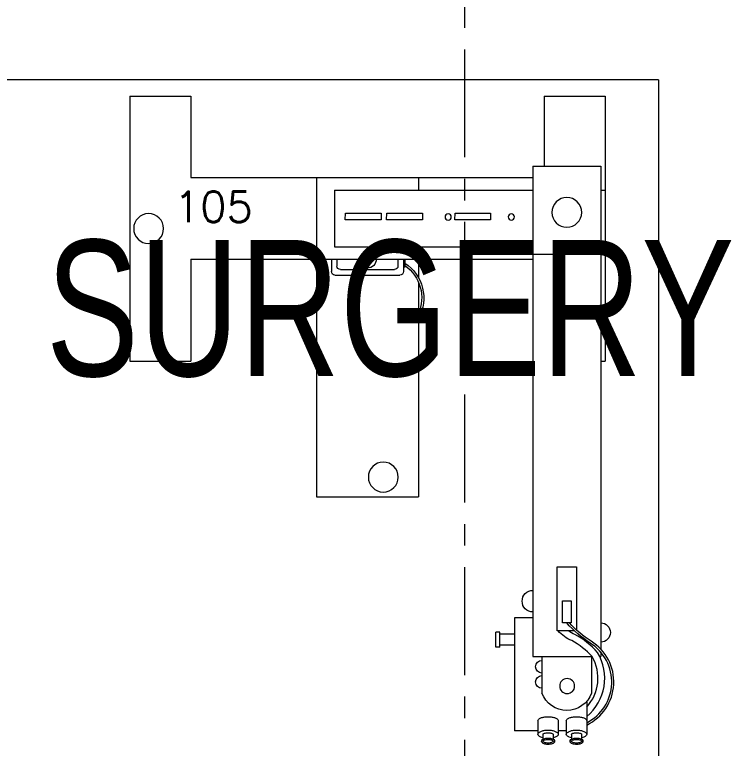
# Model space of a CAD drawing. Header units: millimetres. Extents: x 26027 to 581921, y 7230 to 233891.
# Drawn here: x 523336 to 524391, y 197902 to 198981 of the extents above; entities that cross this region are included whole.
import ezdxf

# ---------------------------------------------------------------- set-up
doc = ezdxf.new("R2010")
doc.units = ezdxf.units.MM
doc.header["$LTSCALE"] = 5
doc.linetypes.add('CENTER', pattern=[50.8, 31.75, -6.35, 6.35, -6.35])
doc.layers.get('0').update_dxf_attribs({"color": 252})
for name, color, linetype, lineweight in [('72_EGR_BASE_TEXT', 252, 'Continuous', 5), ('Medical Equipment and Furniture', 252, 'Continuous', 0), ('Walls', 252, 'Continuous', 5)]:
    doc.layers.add(name, color=color, linetype=linetype, lineweight=lineweight)
doc.layers.add('axes', color=252, linetype='Continuous')
doc.styles.add('list_ghTextstyle', font='romans.shx', dxfattribs={"height": 0.25})
doc.styles.add('X3G_ENTITY_2587EA', font='swisscl.ttf', dxfattribs={"height": 200})

# ---------------------------------------------------------------- blocks, each defined once
blk = doc.blocks.new('*X194')
at = {"color": 0}
for p, q in [((13, 1), (13, 1)), ((13, 1), (13, 1)), ((13, 1), (13, 1)), ((13, 1), (13, 1)), ((13, 1), (13, 1)), ((13, 1), (13, 1)), ((13, 1), (13, 1)), ((13, 1), (13, 1)), ((13, 1), (13, 1)), ((13, 1), (13, 1)), ((13, 1), (13, 1)), ((13, 1), (13, 1)), ((13, 1), (13, 1)), ((13, 1), (13, 1)), ((13, 1), (13, 1)), ((13, 1), (14, 1)), ((13, 1), (14, 1)), ((13, 1), (14, 1)), ((13, 1), (13, 1)), ((13, 1), (13, 1)), ((13, 1), (13, 1)), ((13, 1), (13, 1)), ((13, 1), (13, 1)), ((13, 1), (13, 1)), ((13, 1), (13, 1)), ((13, 1), (13, 1)), ((13, 1), (13, 1)), ((13, 1), (13, 1)), ((13, 1), (13, 1)), ((13, 1), (13, 1)), ((13, 1), (13, 1)), ((13, 1), (13, 1)), ((13, 1), (13, 1)), ((13, 1), (13, 1)), ((13, 1), (13, 1)), ((13, 1), (13, 1)), ((13, 1), (13, 1)), ((13, 1), (13, 1)), ((13, 1), (13, 1)), ((13, 1), (13, 1)), ((13, 1), (13, 1)), ((13, 1), (13, 1)), ((13, 1), (13, 1)), ((13, 1), (13, 1)), ((13, 1), (13, 1)), ((13, 1), (13, 1)), ((13, 1), (13, 1)), ((13, 1), (13, 1)), ((13, 1), (13, 1)), ((13, 1), (13, 1)), ((13, 1), (13, 1)), ((13, 1), (13, 1)), ((13, 1), (13, 1)), ((13, 1), (13, 1)), ((13, 1), (13, 1)), ((13, 1), (13, 1)), ((13, 1), (13, 1)), ((13, 1), (13, 1)), ((13, 1), (13, 1)), ((13, 1), (13, 1)), ((13, 1), (13, 1)), ((13, 1), (13, 1)), ((13, 1), (13, 1)), ((13, 1), (13, 1)), ((13, 1), (13, 1)), ((13, 1), (13, 1)), ((13, 1), (13, 1)), ((13, 1), (13, 1)), ((13, 1), (13, 1)), ((13, 1), (13, 1)), ((13, 1), (13, 1)), ((13, 1), (13, 1)), ((13, 1), (13, 1)), ((13, 1), (13, 1)), ((13, 1), (13, 1)), ((13, 1), (13, 1)), ((13, 1), (13, 1)), ((13, 1), (13, 1)), ((13, 1), (13, 1)), ((13, 1), (13, 1)), ((13, 1), (13, 1)), ((13, 1), (13, 1)), ((13, 1), (13, 1)), ((13, 1), (13, 1)), ((13, 1), (13, 1)), ((13, 1), (13, 1)), ((13, 1), (13, 1)), ((13, 1), (13, 1)), ((13, 1), (13, 1)), ((13, 1), (13, 1)), ((13, 1), (13, 1)), ((13, 1), (13, 1)), ((13, 1), (13, 1)), ((13, 1), (13, 1)), ((13, 1), (13, 1)), ((13, 1), (13, 1)), ((13, 1), (13, 1)), ((13, 1), (13, 1)), ((13, 1), (13, 1)), ((13, 1), (13, 1)), ((13, 1), (13, 1)), ((13, 1), (13, 1)), ((13, 1), (13, 1)), ((13, 1), (13, 1)), ((13, 1), (13, 1)), ((13, 1), (13, 1)), ((13, 1), (13, 1)), ((13, 1), (13, 1)), ((13, 1), (13, 1)), ((13, 1), (13, 1)), ((13, 1), (13, 1)), ((13, 1), (13, 1)), ((13, 1), (13, 1)), ((13, 1), (13, 1)), ((13, 1), (13, 1)), ((13, 1), (13, 1)), ((13, 1), (13, 1)), ((13, 1), (13, 1)), ((13, 1), (13, 1)), ((13, 1), (13, 1)), ((13, 1), (13, 1)), ((13, 1), (13, 1)), ((13, 1), (13, 1)), ((13, 1), (14, 1)), ((13, 0), (13, 0)), ((13, 0), (13, 0)), ((13, 0), (13, 0)), ((13, 0), (13, 0)), ((13, 0), (13, 0)), ((13, 0), (13, 0)), ((13, 0), (13, 0)), ((13, 0), (13, 0)), ((13, 0), (13, 0)), ((13, 0), (13, 0)), ((13, 0), (13, 0)), ((13, 0), (13, 0)), ((13, 0), (13, 0)), ((13, 0), (13, 0)), ((13, 0), (13, 0)), ((13, 0), (13, 0)), ((13, 0), (13, 0)), ((13, 0), (13, 0)), ((13, 0), (13, 0)), ((13, 0), (13, 0)), ((13, 0), (13, 0)), ((13, 0), (13, 0)), ((13, 0), (13, 0)), ((13, 0), (13, 0)), ((13, 0), (13, 0)), ((13, 0), (13, 0)), ((13, 0), (13, 0)), ((13, 0), (13, 0)), ((13, 0), (13, 0)), ((13, 0), (13, 0)), ((13, 0), (13, 0)), ((13, 0), (13, 0)), ((13, 0), (13, 0)), ((13, 0), (13, 0)), ((13, 0), (13, 0)), ((13, 0), (13, 0)), ((13, 0), (13, 0)), ((13, 0), (13, 0)), ((13, 0), (13, 0)), ((13, 0), (13, 0)), ((13, 0), (13, 0)), ((13, 0), (13, 0)), ((13, 0), (13, 0)), ((13, 0), (13, 0)), ((13, 0), (13, 0)), ((13, 0), (13, 0)), ((13, 0), (13, 0)), ((13, 0), (13, 0)), ((13, 0), (14, 0)), ((13, 0), (14, 0)), ((13, 0), (13, 0)), ((13, 0), (14, 0)), ((14, 1), (14, 1)), ((14, 1), (14, 1)), ((14, 1), (14, 1)), ((14, 1), (14, 1)), ((14, 1), (14, 1)), ((14, 1), (14, 1)), ((14, 1), (14, 1)), ((14, 1), (14, 1)), ((14, 1), (14, 1)), ((14, 1), (14, 1)), ((14, 1), (14, 1)), ((14, 1), (14, 1)), ((14, 1), (14, 1)), ((14, 1), (14, 1)), ((14, 1), (14, 1)), ((14, 1), (14, 1)), ((14, 1), (14, 1)), ((14, 1), (14, 1)), ((14, 1), (14, 1)), ((14, 1), (14, 1)), ((14, 1), (14, 1)), ((14, 1), (14, 1)), ((14, 1), (14, 1)), ((14, 1), (14, 1)), ((14, 1), (14, 1)), ((14, 1), (14, 1)), ((14, 1), (14, 1)), ((14, 1), (14, 1)), ((14, 1), (14, 1)), ((14, 1), (14, 1)), ((14, 1), (14, 1)), ((14, 1), (14, 1)), ((14, 1), (14, 1)), ((14, 1), (14, 1)), ((14, 1), (14, 1)), ((14, 1), (14, 1)), ((14, 1), (14, 1)), ((14, 1), (14, 1)), ((14, 1), (14, 1)), ((14, 1), (14, 1)), ((14, 1), (14, 1)), ((14, 1), (14, 1)), ((14, 1), (14, 1)), ((14, 1), (14, 1)), ((14, 1), (14, 1)), ((14, 1), (14, 1)), ((14, 1), (14, 1)), ((14, 1), (14, 1)), ((14, 1), (14, 1)), ((14, 1), (14, 1)), ((14, 1), (14, 1)), ((14, 1), (14, 1)), ((14, 1), (14, 1)), ((14, 1), (14, 1)), ((14, 1), (14, 1)), ((14, 1), (14, 1)), ((14, 1), (14, 1)), ((14, 1), (14, 1)), ((14, 1), (14, 1)), ((14, 1), (14, 1)), ((14, 1), (14, 1)), ((14, 1), (14, 1)), ((14, 1), (14, 1)), ((14, 1), (14, 1)), ((14, 1), (14, 1)), ((14, 1), (14, 1)), ((14, 1), (14, 1)), ((14, 1), (14, 1)), ((14, 1), (14, 1)), ((14, 1), (14, 1)), ((14, 1), (14, 1)), ((14, 1), (14, 1)), ((14, 1), (14, 1)), ((14, 1), (14, 1)), ((14, 1), (14, 1)), ((14, 1), (14, 1)), ((14, 1), (14, 1)), ((14, 1), (14, 1)), ((14, 1), (14, 1)), ((14, 1), (14, 1)), ((14, 1), (14, 1)), ((14, 1), (14, 1)), ((14, 1), (14, 1)), ((14, 1), (14, 1)), ((14, 1), (14, 1)), ((14, 1), (14, 1)), ((14, 1), (14, 1)), ((14, 1), (14, 1)), ((14, 1), (14, 1)), ((14, 1), (14, 1)), ((14, 1), (14, 1)), ((14, 1), (14, 1)), ((14, 1), (14, 1)), ((14, 1), (14, 1)), ((14, 0), (14, 0)), ((14, 0), (14, 0)), ((14, 0), (14, 0)), ((14, 0), (14, 0)), ((14, 0), (14, 0)), ((14, 0), (14, 0)), ((14, 0), (14, 0)), ((14, 0), (14, 0)), ((14, 0), (14, 0)), ((14, 0), (14, 0)), ((14, 0), (14, 0)), ((14, 0), (14, 0)), ((14, 0), (14, 0)), ((14, 0), (14, 0)), ((14, 0), (14, 0)), ((14, 0), (14, 0)), ((14, 0), (14, 0)), ((14, 0), (14, 0)), ((14, 0), (14, 0)), ((14, 0), (14, 0)), ((14, 0), (14, 0)), ((14, 0), (14, 0)), ((14, 0), (14, 0)), ((14, 0), (14, 0)), ((14, 0), (14, 0)), ((14, 0), (14, 0)), ((14, 0), (14, 0)), ((14, 0), (14, 0)), ((14, 0), (14, 0)), ((14, 0), (14, 0)), ((14, 0), (14, 0)), ((14, 0), (14, 0)), ((14, 0), (14, 0)), ((14, 0), (14, 0)), ((14, 0), (14, 0)), ((14, 0), (14, 0)), ((14, 0), (14, 0)), ((14, 0), (14, 0)), ((14, 0), (14, 0)), ((14, 0), (14, 0)), ((14, 0), (14, 0)), ((14, 0), (14, 0)), ((14, 0), (14, 0)), ((14, 0), (14, 0)), ((14, 0), (14, 0)), ((14, 0), (14, 0)), ((14, 0), (14, 0)), ((14, 0), (14, 0)), ((13, 0), (13, 0)), ((13, 0), (14, 0)), ((13, 0), (13, 0)), ((13, 0), (14, 0)), ((13, 0), (13, 0)), ((13, 0), (14, 0)), ((13, 0), (13, 0)), ((13, 0), (13, 0)), ((13, 0), (13, 0)), ((13, 0), (13, 0)), ((13, 0), (14, 0)), ((13, 0), (13, 0)), ((13, 0), (14, 0)), ((13, 0), (13, 0)), ((13, 0), (14, 0)), ((13, 0), (13, 0)), ((13, 0), (14, 0)), ((13, 0), (13, 0)), ((13, 0), (14, 0)), ((13, 0), (13, 0)), ((13, 0), (14, 0)), ((13, 0), (13, 0)), ((13, 0), (14, 0)), ((13, 0), (13, 0)), ((13, 0), (13, 0)), ((13, 0), (13, 0)), ((13, 0), (14, 0)), ((13, 0), (13, 0)), ((13, 0), (14, 0)), ((13, 0), (13, 0)), ((13, 0), (14, 0)), ((13, 0), (13, 0)), ((13, 0), (14, 0)), ((13, 0), (13, 0)), ((13, 0), (13, 0)), ((13, 0), (13, 0)), ((13, 0), (13, 0)), ((13, 0), (13, 0)), ((13, 0), (13, 0)), ((13, 0), (13, 0)), ((13, 0), (13, 0)), ((13, 0), (13, 0)), ((13, 0), (13, 0)), ((13, 0), (13, 0)), ((13, 0), (13, 0)), ((13, 0), (13, 0)), ((13, 0), (13, 0)), ((13, 0), (13, 0)), ((13, 0), (13, 0)), ((13, 0), (13, 0)), ((13, 0), (13, 0)), ((13, 0), (13, 0)), ((13, 0), (13, 0)), ((13, 0), (13, 0)), ((13, 0), (13, 0)), ((13, 0), (13, 0)), ((13, 0), (13, 0)), ((13, 0), (13, 0)), ((13, 0), (13, 0)), ((13, 0), (13, 0)), ((13, 0), (13, 0)), ((13, 0), (13, 0)), ((13, 0), (13, 0)), ((13, 0), (13, 0)), ((13, -1), (13, -1)), ((13, -1), (13, -1)), ((13, -1), (13, -1)), ((13, -1), (13, -1)), ((13, -1), (13, -1)), ((13, -1), (14, -1)), ((13, -1), (13, -1)), ((14, 0), (14, 0)), ((14, 0), (14, 0)), ((14, 0), (14, 0)), ((14, 0), (14, 0)), ((14, 0), (14, 0)), ((14, 0), (14, 0)), ((14, 0), (14, 0)), ((14, 0), (14, 0)), ((14, 0), (14, 0)), ((14, 0), (14, 0)), ((14, 0), (14, 0)), ((14, 0), (14, 0)), ((14, 0), (14, 0)), ((14, 0), (14, 0)), ((14, 0), (14, 0)), ((13, 0), (14, 0)), ((14, 0), (14, 0)), ((14, 0), (14, 0)), ((14, 0), (14, 0)), ((14, 0), (14, 0)), ((14, 0), (14, 0)), ((14, 0), (14, 0)), ((14, 0), (14, 0)), ((14, 0), (14, 0)), ((14, 0), (14, 0)), ((14, 0), (14, 0)), ((14, 0), (14, 0)), ((14, 0), (14, 0)), ((14, 0), (14, 0)), ((14, 0), (14, 0)), ((14, 0), (14, 0)), ((14, 0), (14, 0)), ((14, 0), (14, 0)), ((14, 0), (14, 0)), ((14, 0), (14, 0)), ((14, 0), (14, 0)), ((14, 0), (14, 0)), ((14, 0), (14, 0)), ((14, 0), (14, 0)), ((14, 0), (14, 0)), ((14, 0), (14, 0)), ((14, 0), (14, 0)), ((14, 0), (14, 0)), ((14, 0), (14, 0)), ((14, 0), (14, 0)), ((14, 0), (14, 0)), ((14, 0), (14, 0)), ((14, 0), (14, 0)), ((14, 0), (14, 0)), ((14, 0), (14, 0)), ((14, -1), (14, -1)), ((14, -1), (14, -1)), ((14, -1), (14, -1)), ((14, -1), (14, -1)), ((14, -1), (14, -1))]:
    blk.add_line(p, q, dxfattribs=at)
blk = doc.blocks.new('*X193')
at = {"color": 0}
for p, q in [((5, 3), (5, 3)), ((5, 3), (5, 3)), ((5, 3), (5, 3)), ((5, 3), (5, 3)), ((5, 3), (5, 3)), ((5, 3), (5, 3)), ((5, 3), (5, 3)), ((5, 3), (5, 3)), ((5, 3), (5, 3)), ((5, 3), (5, 3)), ((5, 3), (5, 3)), ((5, 3), (5, 3)), ((5, 3), (5, 3)), ((5, 3), (5, 3)), ((5, 3), (5, 3)), ((5, 3), (5, 3)), ((5, 3), (5, 3)), ((5, 3), (5, 3)), ((5, 3), (5, 3)), ((5, 3), (5, 3)), ((5, 3), (5, 3)), ((5, 3), (5, 3)), ((5, 3), (5, 3)), ((5, 3), (5, 3)), ((5, 3), (5, 3)), ((5, 3), (5, 3)), ((5, 3), (5, 3)), ((5, 3), (5, 3)), ((5, 3), (5, 3)), ((5, 3), (5, 3)), ((5, 3), (5, 3)), ((5, 3), (5, 3)), ((5, 3), (5, 3)), ((5, 3), (5, 3)), ((5, 3), (5, 3)), ((5, 3), (5, 3)), ((5, 3), (5, 3)), ((5, 3), (5, 3)), ((5, 3), (5, 3)), ((5, 3), (5, 3)), ((5, 3), (5, 3)), ((5, 3), (5, 3)), ((5, 3), (5, 3)), ((5, 3), (5, 3)), ((5, 3), (5, 3)), ((5, 3), (5, 3)), ((5, 3), (5, 3)), ((5, 3), (5, 3)), ((5, 3), (5, 3)), ((5, 3), (5, 3)), ((5, 3), (5, 3)), ((5, 3), (5, 3)), ((5, 3), (5, 3)), ((5, 3), (5, 3)), ((5, 3), (5, 3)), ((5, 3), (5, 3)), ((5, 3), (5, 3)), ((5, 3), (5, 3)), ((5, 3), (5, 3)), ((5, 3), (5, 3)), ((5, 3), (5, 3)), ((5, 3), (5, 3)), ((5, 3), (5, 3)), ((5, 3), (5, 3)), ((5, 3), (5, 3)), ((5, 3), (5, 3)), ((6, 3), (5, 3)), ((5, 3), (5, 3)), ((6, 3), (5, 3)), ((5, 3), (5, 3)), ((6, 3), (5, 3)), ((5, 3), (5, 3)), ((6, 3), (5, 3)), ((5, 3), (5, 3)), ((5, 3), (5, 3)), ((5, 3), (5, 3)), ((5, 3), (5, 3)), ((5, 3), (5, 3)), ((5, 3), (5, 3)), ((5, 3), (5, 3)), ((5, 3), (5, 3)), ((5, 3), (5, 3)), ((5, 3), (5, 3)), ((5, 3), (5, 3)), ((5, 3), (5, 3)), ((5, 3), (5, 3)), ((5, 3), (5, 3)), ((5, 3), (5, 3)), ((5, 3), (5, 3)), ((5, 3), (5, 3)), ((5, 3), (5, 3)), ((5, 3), (5, 3)), ((5, 3), (5, 3)), ((5, 3), (5, 3)), ((5, 3), (5, 3)), ((5, 3), (5, 3)), ((6, 3), (6, 3)), ((6, 3), (6, 3)), ((6, 3), (6, 3)), ((6, 3), (6, 3)), ((6, 3), (6, 3)), ((6, 3), (6, 3)), ((6, 3), (6, 3)), ((6, 3), (6, 3)), ((6, 3), (6, 3)), ((6, 3), (6, 3)), ((6, 3), (6, 3)), ((6, 3), (6, 3)), ((6, 3), (6, 3)), ((6, 3), (6, 3)), ((6, 3), (6, 3)), ((6, 3), (6, 3)), ((6, 3), (6, 3)), ((6, 3), (6, 3)), ((6, 3), (6, 3)), ((6, 3), (6, 3)), ((6, 3), (6, 3)), ((6, 3), (6, 3)), ((6, 3), (6, 3)), ((6, 3), (6, 3)), ((6, 3), (6, 3)), ((6, 3), (6, 3)), ((6, 3), (6, 3)), ((6, 3), (6, 3)), ((6, 3), (6, 3)), ((6, 3), (6, 3)), ((6, 3), (6, 3)), ((6, 3), (6, 3)), ((6, 3), (6, 3)), ((6, 3), (6, 3)), ((6, 3), (6, 3)), ((6, 3), (6, 3)), ((6, 3), (6, 3)), ((6, 3), (6, 3)), ((6, 3), (6, 3)), ((6, 3), (6, 3)), ((6, 3), (6, 3)), ((6, 3), (6, 3)), ((6, 3), (6, 3)), ((6, 3), (6, 3)), ((6, 3), (6, 3)), ((6, 3), (6, 3)), ((6, 3), (6, 3)), ((6, 3), (6, 3)), ((6, 3), (6, 3)), ((6, 3), (6, 3)), ((6, 3), (6, 3)), ((6, 3), (6, 3)), ((6, 3), (6, 3)), ((6, 3), (6, 3)), ((6, 3), (6, 3)), ((6, 3), (6, 3)), ((6, 3), (6, 3)), ((6, 3), (6, 3)), ((6, 3), (6, 3)), ((6, 3), (6, 3)), ((6, 3), (6, 3)), ((6, 3), (6, 3)), ((6, 3), (6, 3)), ((6, 3), (6, 3)), ((6, 3), (6, 3)), ((6, 3), (6, 3)), ((6, 3), (6, 3)), ((6, 3), (6, 3)), ((6, 3), (6, 3)), ((6, 3), (6, 3)), ((6, 3), (6, 3)), ((6, 3), (6, 3)), ((6, 3), (6, 3)), ((6, 3), (6, 3)), ((6, 3), (6, 3)), ((6, 3), (6, 3)), ((6, 3), (6, 3)), ((6, 3), (6, 3)), ((6, 3), (6, 3)), ((6, 3), (6, 3)), ((6, 3), (6, 3)), ((6, 3), (6, 3)), ((6, 3), (6, 3)), ((6, 3), (6, 3)), ((6, 3), (6, 3)), ((6, 3), (6, 3)), ((6, 3), (6, 3)), ((6, 3), (6, 3)), ((6, 3), (6, 3)), ((6, 3), (6, 3)), ((6, 3), (6, 3)), ((6, 3), (6, 3)), ((6, 3), (6, 3)), ((6, 3), (6, 3)), ((6, 3), (6, 3)), ((6, 3), (6, 3)), ((6, 3), (6, 3)), ((6, 3), (6, 3)), ((6, 3), (6, 3)), ((6, 3), (6, 3)), ((6, 3), (6, 3)), ((6, 3), (6, 3)), ((6, 3), (6, 3)), ((6, 3), (6, 3)), ((6, 3), (6, 3)), ((6, 3), (6, 3)), ((6, 3), (6, 3)), ((6, 3), (6, 3)), ((6, 3), (6, 3)), ((6, 3), (6, 3)), ((6, 3), (6, 3)), ((6, 3), (6, 3)), ((6, 3), (6, 3)), ((6, 3), (6, 3)), ((6, 3), (6, 3)), ((6, 3), (6, 3)), ((6, 3), (6, 3)), ((6, 3), (6, 3)), ((6, 3), (6, 3)), ((6, 3), (6, 3)), ((6, 3), (6, 3)), ((6, 3), (6, 3)), ((6, 3), (6, 3)), ((6, 3), (6, 3)), ((6, 3), (6, 3)), ((6, 3), (6, 3)), ((6, 3), (6, 3)), ((6, 3), (6, 3)), ((6, 3), (6, 3)), ((6, 3), (6, 3)), ((6, 3), (6, 3)), ((6, 3), (6, 3)), ((6, 3), (6, 3)), ((6, 3), (6, 3)), ((6, 3), (6, 3)), ((6, 3), (6, 3)), ((6, 3), (6, 3)), ((6, 3), (6, 3)), ((6, 3), (6, 3)), ((6, 3), (6, 3)), ((6, 3), (6, 3)), ((6, 3), (6, 3)), ((6, 3), (6, 3)), ((6, 3), (6, 3)), ((6, 3), (6, 3)), ((6, 3), (6, 3)), ((6, 3), (6, 3)), ((6, 3), (6, 3)), ((6, 3), (6, 3)), ((6, 3), (6, 3)), ((6, 3), (6, 3)), ((6, 3), (6, 3)), ((6, 3), (6, 3)), ((6, 3), (6, 3)), ((6, 3), (6, 3)), ((6, 3), (6, 3)), ((6, 3), (6, 3)), ((6, 3), (6, 3)), ((6, 3), (6, 3)), ((6, 3), (6, 3)), ((6, 3), (6, 3)), ((6, 3), (6, 3)), ((6, 3), (6, 3)), ((6, 3), (6, 3)), ((6, 3), (6, 3)), ((6, 3), (6, 3)), ((6, 3), (6, 3)), ((6, 3), (6, 3)), ((6, 3), (6, 3)), ((6, 3), (6, 3)), ((6, 3), (6, 3)), ((6, 3), (6, 3)), ((6, 3), (6, 3)), ((6, 3), (6, 3)), ((6, 3), (6, 3)), ((6, 3), (6, 3)), ((6, 3), (6, 3)), ((6, 3), (6, 3)), ((6, 3), (6, 3)), ((6, 3), (6, 3)), ((6, 3), (6, 3)), ((6, 3), (6, 3)), ((6, 3), (6, 3)), ((6, 3), (6, 3)), ((6, 3), (6, 3)), ((6, 3), (6, 3)), ((6, 3), (6, 3)), ((6, 3), (6, 3)), ((6, 3), (6, 3)), ((6, 3), (6, 3)), ((6, 3), (6, 3)), ((6, 3), (6, 3)), ((6, 3), (6, 3)), ((6, 3), (6, 3)), ((6, 3), (6, 3)), ((6, 3), (6, 3)), ((6, 3), (6, 3)), ((6, 3), (6, 3)), ((6, 3), (6, 3)), ((6, 3), (6, 3)), ((6, 3), (6, 3)), ((6, 3), (6, 3)), ((6, 3), (6, 3)), ((6, 3), (6, 3)), ((6, 3), (5, 3)), ((6, 3), (5, 3)), ((6, 3), (5, 3)), ((6, 3), (5, 3)), ((6, 3), (5, 3)), ((6, 3), (6, 3)), ((6, 3), (6, 3)), ((6, 3), (6, 3)), ((6, 3), (6, 3)), ((6, 3), (6, 3)), ((6, 3), (6, 3)), ((6, 3), (6, 3)), ((6, 3), (6, 3)), ((6, 3), (6, 3)), ((6, 3), (6, 3)), ((6, 3), (6, 3)), ((6, 3), (6, 3)), ((6, 3), (6, 3)), ((6, 3), (6, 3)), ((6, 3), (6, 3)), ((6, 3), (6, 3)), ((6, 3), (6, 3)), ((6, 3), (6, 3)), ((6, 3), (6, 3)), ((6, 3), (6, 3)), ((6, 3), (6, 3)), ((6, 3), (6, 3)), ((6, 3), (6, 3)), ((6, 3), (6, 3)), ((6, 3), (6, 3)), ((6, 3), (6, 3)), ((6, 3), (6, 3)), ((6, 3), (6, 3)), ((6, 3), (6, 3)), ((6, 3), (6, 3)), ((6, 3), (6, 3)), ((6, 3), (6, 3)), ((6, 3), (6, 3)), ((6, 3), (6, 3)), ((6, 3), (6, 3)), ((6, 3), (6, 3)), ((6, 3), (6, 3)), ((6, 3), (6, 3)), ((6, 3), (6, 3)), ((6, 3), (6, 3)), ((6, 3), (6, 3)), ((6, 3), (6, 3)), ((6, 3), (6, 3)), ((6, 3), (6, 3)), ((6, 3), (6, 3)), ((6, 3), (6, 3)), ((6, 3), (6, 3)), ((6, 3), (6, 3)), ((6, 3), (6, 3)), ((6, 3), (6, 3)), ((6, 3), (6, 3)), ((6, 3), (6, 3)), ((6, 3), (6, 3)), ((6, 3), (6, 3)), ((6, 3), (6, 3)), ((6, 3), (6, 3)), ((6, 3), (6, 3)), ((6, 3), (6, 3)), ((6, 3), (6, 3)), ((6, 3), (6, 3)), ((6, 3), (6, 3)), ((6, 3), (6, 3)), ((6, 3), (6, 3)), ((6, 3), (6, 3)), ((6, 3), (6, 3)), ((6, 3), (6, 3)), ((6, 3), (6, 3)), ((6, 3), (6, 3)), ((6, 3), (6, 3)), ((6, 3), (6, 3)), ((6, 3), (6, 3)), ((6, 3), (6, 3)), ((6, 3), (6, 3)), ((6, 3), (6, 3)), ((6, 3), (6, 3)), ((6, 3), (6, 3)), ((6, 3), (6, 3)), ((6, 3), (6, 3)), ((6, 3), (6, 3)), ((6, 3), (6, 3)), ((6, 3), (6, 3)), ((6, 3), (6, 3)), ((6, 3), (6, 3)), ((6, 3), (6, 3)), ((6, 3), (6, 3)), ((6, 3), (6, 3)), ((6, 3), (6, 3)), ((6, 3), (6, 3)), ((6, 3), (6, 3)), ((6, 3), (6, 3)), ((6, 3), (6, 3)), ((6, 3), (6, 3)), ((6, 3), (6, 3)), ((6, 3), (6, 3)), ((6, 3), (6, 3)), ((6, 3), (6, 3)), ((6, 3), (6, 3)), ((6, 3), (6, 3)), ((6, 3), (6, 3)), ((6, 3), (6, 3)), ((6, 3), (6, 3)), ((6, 3), (6, 3)), ((6, 3), (6, 3)), ((6, 3), (6, 3)), ((6, 3), (6, 3)), ((6, 3), (6, 3)), ((6, 3), (6, 3)), ((6, 3), (6, 3)), ((6, 3), (6, 3)), ((6, 3), (6, 3)), ((6, 3), (6, 3)), ((6, 3), (6, 3)), ((6, 3), (6, 3)), ((6, 3), (6, 3)), ((6, 3), (6, 3)), ((6, 3), (6, 3)), ((6, 3), (6, 3)), ((6, 3), (6, 3)), ((6, 3), (6, 3)), ((6, 3), (6, 3)), ((6, 3), (6, 3)), ((6, 3), (6, 3)), ((6, 3), (6, 3)), ((6, 3), (6, 3)), ((6, 3), (6, 3)), ((6, 3), (6, 3)), ((6, 3), (6, 3)), ((6, 3), (6, 3)), ((6, 3), (6, 3)), ((6, 3), (6, 3)), ((6, 3), (6, 3)), ((6, 3), (6, 3)), ((6, 3), (6, 3)), ((6, 3), (6, 3)), ((6, 3), (6, 3)), ((6, 3), (6, 3)), ((6, 3), (6, 3)), ((6, 3), (6, 3)), ((6, 3), (6, 3)), ((6, 3), (6, 3)), ((6, 3), (6, 3)), ((6, 3), (6, 3)), ((6, 3), (6, 3)), ((6, 3), (6, 3)), ((6, 3), (6, 3)), ((6, 3), (6, 3)), ((6, 3), (6, 3)), ((6, 3), (6, 3)), ((6, 3), (6, 3)), ((6, 3), (6, 3)), ((6, 3), (6, 3)), ((6, 3), (6, 3)), ((6, 3), (6, 3)), ((6, 3), (6, 3)), ((6, 3), (6, 3)), ((6, 3), (6, 3)), ((6, 3), (6, 3)), ((6, 3), (6, 3)), ((6, 3), (6, 3)), ((6, 3), (6, 3)), ((6, 3), (6, 3)), ((6, 3), (6, 3)), ((6, 3), (6, 3)), ((6, 3), (6, 3)), ((6, 3), (6, 3)), ((6, 3), (6, 3)), ((6, 3), (6, 3)), ((6, 3), (6, 3)), ((6, 3), (6, 3)), ((6, 3), (6, 3)), ((6, 3), (6, 3)), ((6, 3), (6, 3)), ((6, 3), (6, 3)), ((6, 3), (6, 3)), ((6, 3), (6, 3)), ((6, 3), (6, 3)), ((6, 3), (6, 3)), ((6, 3), (6, 3)), ((6, 3), (6, 3)), ((6, 3), (6, 3)), ((6, 3), (6, 3)), ((6, 3), (6, 3)), ((6, 3), (6, 3)), ((6, 3), (6, 3)), ((6, 3), (6, 3)), ((6, 3), (6, 3)), ((6, 3), (6, 3)), ((6, 3), (6, 3)), ((6, 3), (6, 3)), ((6, 3), (6, 3)), ((6, 3), (6, 3)), ((6, 3), (6, 3)), ((6, 3), (6, 3)), ((6, 3), (6, 3)), ((6, 3), (6, 3)), ((6, 3), (6, 3)), ((6, 3), (6, 3)), ((6, 3), (6, 3)), ((6, 3), (6, 3)), ((6, 3), (6, 3)), ((6, 3), (6, 3)), ((6, 3), (6, 3)), ((6, 3), (6, 3)), ((6, 3), (6, 3)), ((6, 3), (6, 3)), ((6, 3), (6, 3)), ((6, 3), (6, 3)), ((6, 3), (6, 3)), ((6, 3), (6, 3)), ((6, 3), (6, 3)), ((6, 3), (6, 3)), ((6, 3), (6, 3)), ((6, 3), (6, 3)), ((6, 3), (6, 3)), ((6, 3), (6, 3)), ((6, 3), (6, 3)), ((6, 3), (6, 3)), ((6, 3), (6, 3)), ((6, 3), (6, 3)), ((6, 3), (6, 3)), ((6, 3), (6, 3)), ((6, 3), (6, 3)), ((6, 3), (6, 3)), ((6, 3), (6, 3)), ((6, 3), (6, 3)), ((6, 3), (6, 3)), ((6, 3), (6, 3)), ((6, 3), (6, 3)), ((6, 3), (6, 3)), ((6, 3), (6, 3)), ((6, 3), (6, 3)), ((6, 3), (6, 3)), ((6, 3), (6, 3)), ((6, 3), (6, 3)), ((6, 3), (6, 3)), ((6, 3), (6, 3)), ((6, 3), (6, 3)), ((6, 3), (6, 3)), ((6, 3), (6, 3)), ((6, 3), (6, 3)), ((6, 3), (6, 3)), ((6, 3), (6, 3)), ((6, 3), (6, 3)), ((6, 3), (6, 3)), ((6, 3), (6, 3)), ((6, 3), (6, 3)), ((6, 3), (6, 3)), ((6, 3), (6, 3)), ((6, 3), (6, 3)), ((6, 3), (6, 3)), ((6, 3), (6, 3)), ((6, 3), (6, 3)), ((6, 3), (6, 3)), ((6, 3), (6, 3)), ((6, 3), (6, 3)), ((6, 3), (6, 3)), ((6, 3), (6, 3)), ((6, 3), (6, 3)), ((6, 3), (6, 3)), ((6, 3), (6, 3)), ((6, 3), (6, 3)), ((6, 3), (6, 3)), ((6, 3), (6, 3)), ((6, 3), (6, 3)), ((6, 3), (6, 3)), ((6, 3), (6, 3)), ((6, 3), (6, 3)), ((6, 3), (6, 3)), ((6, 3), (6, 3)), ((6, 3), (6, 3)), ((6, 3), (6, 3)), ((6, 3), (6, 3)), ((6, 3), (6, 3)), ((6, 3), (6, 3)), ((6, 3), (6, 3)), ((6, 3), (6, 3)), ((6, 3), (6, 3)), ((6, 3), (6, 3)), ((6, 3), (6, 3)), ((6, 3), (6, 3)), ((6, 3), (6, 3)), ((6, 3), (6, 3)), ((6, 3), (6, 3)), ((6, 3), (6, 3)), ((6, 3), (6, 3)), ((6, 3), (6, 3)), ((6, 3), (6, 3)), ((6, 3), (6, 3)), ((6, 3), (6, 3)), ((6, 3), (6, 3)), ((6, 3), (6, 3)), ((6, 3), (6, 3)), ((6, 3), (6, 3)), ((6, 3), (6, 3)), ((6, 3), (6, 3)), ((6, 3), (6, 3)), ((6, 3), (6, 3)), ((6, 3), (6, 3)), ((6, 3), (6, 3)), ((6, 3), (6, 3)), ((6, 3), (6, 3)), ((6, 3), (6, 3)), ((6, 3), (6, 3)), ((6, 3), (6, 3)), ((6, 3), (6, 3)), ((6, 3), (6, 3)), ((6, 3), (6, 3)), ((6, 3), (6, 3)), ((6, 3), (6, 3)), ((6, 3), (6, 3)), ((6, 3), (6, 3)), ((6, 3), (6, 3)), ((6, 3), (6, 3)), ((6, 3), (6, 3)), ((6, 3), (6, 3)), ((6, 3), (6, 3)), ((6, 3), (6, 3))]:
    blk.add_line(p, q, dxfattribs=at)
blk = doc.blocks.new('ME12539C-P')
for p, q in [((0, 0), (0, -0.39)), ((0.09, 0), (0, 0)), ((0.09, 0), (0.09, -0.1031)), ((0.7, 0), (0.61, 0)), ((0.61, 0), (0.61, -0.12)), ((0.7, 0), (0.7, -0.39)), ((0.0065, -0.1031), (0.0065, -0.8139)), ((0.1065, -0.1031), (0.0065, -0.1031)), ((0.1065, -0.1031), (0.1065, -0.8249)), ((0.61, -0.12), (0.1065, -0.12)), ((0.275, -0.12), (0.275, -0.1382)), ((0.425, -0.12), (0.425, -0.59)), ((0.0065, -0.1382), (0, -0.1382)), ((0.3985, -0.1382), (0.1065, -0.1382)), ((0.3985, -0.1382), (0.3985, -0.2218)), ((0.2209, -0.1722), (0.1687, -0.1722)), ((0.1687, -0.1722), (0.1687, -0.1819)), ((0.2215, -0.1819), (0.2209, -0.1722)), ((0.3213, -0.1722), (0.2691, -0.1722)), ((0.2691, -0.1722), (0.2691, -0.1819)), ((0.3219, -0.1819), (0.3213, -0.1722)), ((0.3299, -0.1722), (0.3299, -0.1819)), ((0.3821, -0.1722), (0.3299, -0.1722)), ((0.3827, -0.1819), (0.3821, -0.1722)), ((0.1687, -0.1819), (0.2215, -0.1819)), ((0.2691, -0.1819), (0.3219, -0.1819)), ((0.3299, -0.1819), (0.3827, -0.1819)), ((0.0065, -0.2218), (0, -0.2218)), ((0.3985, -0.2218), (0.1065, -0.2218)), ((0.275, -0.2218), (0.275, -0.267)), ((0.1065, -0.2326), (0.0065, -0.2326)), ((0.61, -0.24), (0.1065, -0.24)), ((0.2949, -0.24), (0.2949, -0.2519)), ((0.2971, -0.24), (0.2971, -0.2583)), ((0.3051, -0.24), (0.3051, -0.2503)), ((0.3949, -0.24), (0.3949, -0.2503)), ((0.4029, -0.24), (0.4029, -0.2583)), ((0.61, -0.24), (0.61, -0.39)), ((0.2949, -0.2519), (0.2971, -0.2519)), ((0.3899, -0.2553), (0.3101, -0.2553)), ((0.3979, -0.2633), (0.3021, -0.2633)), ((0.275, -0.2737), (0.275, -0.59)), ((0.0065, -0.39), (0, -0.39)), ((0.7, -0.39), (0.61, -0.39)), ((0.425, -0.59), (0.275, -0.59)), ((0.0422, -0.6928), (0.0422, -0.7858)), ((0.0708, -0.6928), (0.0422, -0.6928)), ((0.0708, -0.7872), (0.0708, -0.6928)), ((0.1065, -0.768), (0.1333, -0.768)), ((0.1333, -0.768), (0.1333, -0.934)), ((0.1333, -0.7917), (0.1549, -0.7917)), ((0.1549, -0.7887), (0.1609, -0.7887)), ((0.1549, -0.8109), (0.1549, -0.7887)), ((0.1609, -0.8109), (0.1609, -0.7887)), ((0.1333, -0.8079), (0.1549, -0.8079)), ((0.0065, -0.8184), (0.0065, -0.8249)), ((0.1549, -0.8109), (0.1609, -0.8109)), ((0.008, -0.8249), (0.0065, -0.8249)), ((0.1065, -0.8249), (0.0193, -0.8249)), ((0.0199, -0.8249), (0.0199, -0.8785)), ((0.0931, -0.8249), (0.0931, -0.8785)), ((0.0272, -0.8908), (0.0272, -0.9393)), ((0.0572, -0.9194), (0.0572, -0.9393)), ((0.0691, -0.9194), (0.0691, -0.9393)), ((0.0991, -0.9194), (0.0991, -0.9393)), ((0.0572, -0.934), (0.0691, -0.934)), ((0.0991, -0.934), (0.1333, -0.934)), ((0.0347, -0.9395), (0.0347, -0.9465)), ((0.0497, -0.9395), (0.0497, -0.9465)), ((0.0766, -0.9395), (0.0766, -0.9465)), ((0.0916, -0.9395), (0.0916, -0.9465))]:
    blk.add_line(p, q)
at = {"color": 7, "linetype": 'Continuous'}
blk.add_lwpolyline([(0.7, 0), (0.7, 0), (0.7, 0), (0.7, 0), (0.7, 0), (0.7, 0), (0.7, 0), (0.7, 0), (0.7, 0), (0.7, 0), (0.7, 0), (0.7, 0), (0.7, 0), (0.7, 0), (0.7, 0), (0.7, 0), (0.7, 0), (0.7, 0), (0.7, 0), (0.7, 0), (0.7, 0), (0.7, 0), (0.7, 0), (0.7, 0), (0.7, 0), (0.7, 0), (0.7, 0), (0.7, 0), (0.7, 0), (0.7, 0), (0.7, 0), (0.7, 0), (0.7, 0), (0.7, 0), (0.7, 0), (0.7, 0), (0.7, 0), (0.7, 0), (0.7, 0), (0.7, 0), (0.7, 0), (0.7, 0), (0.7, 0), (0.7, 0), (0.7, 0), (0.7, 0), (0.7, 0), (0.7, 0), (0.7, 0), (0.7, 0), (0.7, 0), (0.7, 0), (0.7, 0), (0.7, 0)], dxfattribs=at)
at = {"color": 8, "linetype": 'Continuous'}
for points in [[(0.7, 0), (0.7, 0), (0.7, 0), (0.7, 0), (0.7, 0), (0.7, 0), (0.7, 0), (0.7, 0), (0.7, 0), (0.7, 0), (0.7, 0), (0.7, 0), (0.7, 0), (0.7, 0), (0.7, 0), (0.7, 0), (0.7, 0)], [(0.7, 0), (0.7, 0), (0.7, 0), (0.7, 0), (0.7, 0), (0.7, 0), (0.7, 0), (0.7, 0), (0.7, 0), (0.7, 0), (0.7, 0), (0.7, 0), (0.7, 0), (0.7, 0), (0.7, 0), (0.7, 0), (0.7, 0), (0.7, 0), (0.7, 0), (0.7, 0), (0.7, 0), (0.7, 0), (0.7, 0), (0.7, 0), (0.7, 0), (0.7, 0), (0.7, 0), (0.7, 0), (0.7, 0), (0.7, 0), (0.7, 0), (0.7, 0), (0.7, 0), (0.7, 0), (0.7, 0), (0.7, 0), (0.7, 0), (0.7, 0), (0.7, 0), (0.7, 0), (0.7, 0), (0.7, 0), (0.7, 0), (0.7, 0), (0.7, 0), (0.7, 0), (0.7, 0), (0.7, 0), (0.7, 0), (0.7, 0), (0.7, 0), (0.7, 0), (0.7, 0), (0.7, 0), (0.7, 0), (0.7, 0), (0.7, 0), (0.7, 0), (0.7, 0), (0.7, 0), (0.7, 0), (0.7, 0), (0.7, 0), (0.7, 0), (0.7, 0), (0.7, 0), (0.7, 0), (0.7, 0), (0.7, 0), (0.7, 0), (0.7, 0), (0.7, 0), (0.7, 0), (0.7, 0), (0.7, 0), (0.7, 0), (0.7, 0), (0.7, 0), (0.7, 0), (0.7, 0), (0.7, 0), (0.7, 0), (0.7, 0), (0.7, 0), (0.7, 0), (0.7, 0), (0.7, 0), (0.7, 0), (0.7, 0)], [(0.7, 0), (0.7, 0), (0.7, 0), (0.7, 0), (0.7, 0), (0.7, 0), (0.7, 0)], [(0.7, 0), (0.7, 0), (0.7, 0), (0.7, 0), (0.7, 0), (0.7, 0), (0.7, 0), (0.7, 0), (0.7, 0), (0.7, 0), (0.7, 0), (0.7, 0), (0.7, 0), (0.7, 0), (0.7, 0), (0.7, 0), (0.7, 0), (0.7, 0), (0.7, 0), (0.7, 0), (0.7, 0), (0.7, 0), (0.7, 0), (0.7, 0), (0.7, 0), (0.7, 0), (0.7, 0), (0.7, 0), (0.7, 0), (0.7, 0), (0.7, 0), (0.7, 0), (0.7, 0), (0.7, 0), (0.7, 0), (0.7, 0), (0.7, 0), (0.7, 0), (0.7, 0), (0.7, 0), (0.7, 0), (0.7, 0), (0.7, 0), (0.7, 0), (0.7, 0), (0.7, 0), (0.7, 0), (0.7, 0), (0.7, 0), (0.7, 0), (0.7, 0), (0.7, 0), (0.7, 0), (0.7, 0), (0.7, 0), (0.7, 0), (0.7, 0), (0.7, 0), (0.7, 0), (0.7, 0), (0.7, 0), (0.7, 0), (0.7, 0), (0.7, 0), (0.7, 0), (0.7, 0), (0.7, 0), (0.7, 0), (0.7, 0), (0.7, 0), (0.7, 0), (0.7, 0), (0.7, 0), (0.7, 0), (0.7, 0), (0.7, 0), (0.7, 0), (0.7, 0), (0.7, 0), (0.7, 0), (0.7, 0), (0.7, 0), (0.7, 0), (0.7, 0), (0.7, 0), (0.7, 0), (0.7, 0), (0.7, 0), (0.7, 0), (0.7, 0), (0.7, 0), (0.7, 0), (0.7, 0), (0.7, 0), (0.7, 0), (0.7, 0), (0.7, 0), (0.7, 0), (0.7, 0), (0.7, 0), (0.7, 0), (0.7, 0), (0.7, 0), (0.7, 0), (0.7, 0), (0.7, 0), (0.7, 0), (0.7, 0), (0.7, 0), (0.7, 0), (0.7, 0)], [(0.7, 0), (0.7, 0), (0.7, 0), (0.7, 0), (0.7, 0), (0.7, 0), (0.7, 0), (0.7, 0), (0.7, 0), (0.7, 0)], [(0.7, 0), (0.7, 0), (0.7, 0), (0.7, 0), (0.7, 0), (0.7, 0), (0.7, 0), (0.7, 0), (0.7, 0), (0.7, 0)], [(0.7, 0), (0.7, 0), (0.7, 0), (0.7, 0), (0.7, 0), (0.7, 0), (0.7, 0), (0.7, 0), (0.7, 0), (0.7, 0), (0.7, 0), (0.7, 0), (0.7, 0), (0.7, 0), (0.7, 0)], [(0.7, 0), (0.7, 0), (0.7, 0), (0.7, 0), (0.7, 0), (0.7, 0), (0.7, 0), (0.7, 0), (0.7, 0), (0.7, 0)], [(0.7, 0), (0.7, 0), (0.7, 0), (0.7, 0), (0.7, 0), (0.7, 0), (0.7, 0), (0.7, 0), (0.7, 0), (0.7, 0), (0.7, 0), (0.7, 0)], [(0.7, 0), (0.7, 0), (0.7, 0), (0.7, 0), (0.7, 0), (0.7, 0), (0.7, 0), (0.7, 0)], [(0.7, 0), (0.7, 0), (0.7, 0), (0.7, 0), (0.7, 0), (0.7, 0), (0.7, 0)], [(0.7, 0), (0.7, 0), (0.7, 0), (0.7, 0), (0.7, 0), (0.7, 0), (0.7, 0), (0.7, 0), (0.7, 0), (0.7, 0), (0.7, 0), (0.7, 0), (0.7, 0), (0.7, 0), (0.7, 0), (0.7, 0), (0.7, 0), (0.7, 0)], [(0.7, 0), (0.7, 0), (0.7, 0), (0.7, 0), (0.7, 0), (0.7, 0), (0.7, 0), (0.7, 0), (0.7, 0), (0.7, 0)], [(0.7, 0), (0.7, 0), (0.7, 0), (0.7, 0), (0.7, 0), (0.7, 0), (0.7, 0), (0.7, 0), (0.7, 0)]]:
    blk.add_lwpolyline(points, dxfattribs=at)
for points in [[(0.7, 0), (0.7, 0), (0.7, 0), (0.7, 0), (0.7, 0), (0.7, 0), (0.7, 0), (0.7, 0), (0.7, 0), (0.7, 0), (0.7, 0), (0.7, 0), (0.7, 0), (0.7, 0), (0.7, 0), (0.7, 0), (0.7, 0), (0.7, 0), (0.7, 0), (0.7, 0), (0.7, 0), (0.7, 0), (0.7, 0), (0.7, 0), (0.7, 0), (0.7, 0), (0.7, 0), (0.7, 0), (0.7, 0), (0.7, 0), (0.7, 0), (0.7, 0), (0.7, 0), (0.7, 0), (0.7, 0), (0.7, 0), (0.7, 0), (0.7, 0), (0.7, 0), (0.7, 0), (0.7, 0), (0.7, 0), (0.7, 0), (0.7, 0), (0.7, 0), (0.7, 0), (0.7, 0), (0.7, 0), (0.7, 0), (0.7, 0), (0.7, 0), (0.7, 0), (0.7, 0), (0.7, 0), (0.7, 0), (0.7, 0), (0.7, 0), (0.7, 0), (0.7, 0), (0.7, 0), (0.7, 0), (0.7, 0), (0.7, 0), (0.7, 0), (0.7, 0), (0.7, 0), (0.7, 0), (0.7, 0), (0.7, 0), (0.7, 0), (0.7, 0), (0.7, 0), (0.7, 0), (0.7, 0), (0.7, 0), (0.7, 0), (0.7, 0), (0.7, 0), (0.7, 0), (0.7, 0), (0.7, 0), (0.7, 0), (0.7, 0), (0.7, 0), (0.7, 0), (0.7, 0), (0.7, 0), (0.7, 0), (0.7, 0), (0.7, 0), (0.7, 0), (0.7, 0), (0.7, 0), (0.7, 0), (0.7, 0), (0.7, 0), (0.7, 0), (0.7, 0), (0.7, 0), (0.7, 0), (0.7, 0), (0.7, 0), (0.7, 0), (0.7, 0), (0.7, 0), (0.7, 0), (0.7, 0), (0.7, 0), (0.7, 0), (0.7, 0), (0.7, 0), (0.7, 0), (0.7, 0), (0.7, 0), (0.7, 0), (0.7, 0), (0.7, 0), (0.7, 0), (0.7, 0), (0.7, 0), (0.7, 0), (0.7, 0), (0.7, 0), (0.7, 0), (0.7, 0), (0.7, 0), (0.7, 0), (0.7, 0), (0.7, 0), (0.7, 0), (0.7, 0), (0.7, 0), (0.7, 0), (0.7, 0), (0.7, 0), (0.7, 0), (0.7, 0), (0.7, 0), (0.7, 0), (0.7, 0), (0.7, 0), (0.7, 0), (0.7, 0), (0.7, 0), (0.7, 0), (0.7, 0), (0.7, 0), (0.7, 0), (0.7, 0), (0.7, 0), (0.7, 0), (0.7, 0), (0.7, 0), (0.7, 0), (0.7, 0), (0.7, 0), (0.7, 0), (0.7, 0), (0.7, 0), (0.7, 0), (0.7, 0), (0.7, 0), (0.7, 0), (0.7, 0), (0.7, 0), (0.7, 0), (0.7, 0), (0.7, 0), (0.7, 0), (0.7, 0), (0.7, 0), (0.7, 0), (0.7, 0), (0.7, 0), (0.7, 0), (0.7, 0), (0.7, 0), (0.7, 0), (0.7, 0), (0.7, 0), (0.7, 0), (0.7, 0), (0.7, 0), (0.7, 0), (0.7, 0), (0.7, 0), (0.7, 0), (0.7, 0), (0.7, 0), (0.7, 0), (0.7, 0), (0.7, 0), (0.7, 0), (0.7, 0), (0.7, 0), (0.7, 0), (0.7, 0), (0.7, 0), (0.7, 0), (0.7, 0), (0.7, 0), (0.7, 0), (0.7, 0), (0.7, 0), (0.7, 0), (0.7, 0), (0.7, 0), (0.7, 0), (0.7, 0), (0.7, 0), (0.7, 0), (0.7, 0), (0.7, 0), (0.7, 0), (0.7, 0), (0.7, 0), (0.7, 0), (0.7, 0), (0.7, 0), (0.7, 0), (0.7, 0), (0.7, 0), (0.7, 0), (0.7, 0), (0.7, 0), (0.7, 0), (0.7, 0), (0.7, 0), (0.7, 0), (0.7, 0), (0.7, 0), (0.7, 0), (0.7, 0), (0.7, 0), (0.7, 0), (0.7, 0), (0.7, 0), (0.7, 0), (0.7, 0), (0.7, 0), (0.7, 0), (0.7, 0), (0.7, 0), (0.7, 0), (0.7, 0), (0.7, 0), (0.7, 0), (0.7, 0), (0.7, 0), (0.7, 0), (0.7, 0), (0.7, 0), (0.7, 0), (0.7, 0), (0.7, 0), (0.7, 0), (0.7, 0), (0.7, 0), (0.7, 0), (0.7, 0), (0.7, 0), (0.7, 0), (0.7, 0), (0.7, 0), (0.7, 0), (0.7, 0), (0.7, 0), (0.7, 0), (0.7, 0), (0.7, 0), (0.7, 0), (0.7, 0), (0.7, 0), (0.7, 0), (0.7, 0), (0.7, 0), (0.7, 0)], [(0.7, 0), (0.7, 0), (0.7, 0), (0.7, 0), (0.7, 0), (0.7, 0), (0.7, 0), (0.7, 0), (0.7, 0), (0.7, 0), (0.7, 0), (0.7, 0), (0.7, 0), (0.7, 0), (0.7, 0), (0.7, 0), (0.7, 0), (0.7, 0), (0.7, 0), (0.7, 0), (0.7, 0), (0.7, 0), (0.7, 0), (0.7, 0), (0.7, 0), (0.7, 0), (0.7, 0), (0.7, 0), (0.7, 0), (0.7, 0), (0.7, 0), (0.7, 0), (0.7, 0), (0.7, 0), (0.7, 0), (0.7, 0), (0.7, 0), (0.7, 0), (0.7, 0), (0.7, 0), (0.7, 0), (0.7, 0), (0.7, 0), (0.7, 0), (0.7, 0), (0.7, 0), (0.7, 0), (0.7, 0), (0.7, 0), (0.7, 0), (0.7, 0), (0.7, 0), (0.7, 0), (0.7, 0), (0.7, 0), (0.7, 0), (0.7, 0), (0.7, 0), (0.7, 0), (0.7, 0), (0.7, 0), (0.7, 0), (0.7, 0), (0.7, 0), (0.7, 0), (0.7, 0), (0.7, 0), (0.7, 0), (0.7, 0), (0.7, 0), (0.7, 0), (0.7, 0), (0.7, 0), (0.7, 0), (0.7, 0), (0.7, 0), (0.7, 0), (0.7, 0), (0.7, 0), (0.7, 0), (0.7, 0), (0.7, 0), (0.7, 0), (0.7, 0), (0.7, 0), (0.7, 0), (0.7, 0), (0.7, 0), (0.7, 0), (0.7, 0), (0.7, 0), (0.7, 0), (0.7, 0), (0.7, 0), (0.7, 0), (0.7, 0), (0.7, 0), (0.7, 0), (0.7, 0), (0.7, 0), (0.7, 0), (0.7, 0), (0.7, 0), (0.7, 0), (0.7, 0), (0.7, 0), (0.7, 0), (0.7, 0), (0.7, 0), (0.7, 0), (0.7, 0), (0.7, 0), (0.7, 0), (0.7, 0), (0.7, 0), (0.7, 0), (0.7, 0), (0.7, 0), (0.7, 0), (0.7, 0), (0.7, 0), (0.7, 0), (0.7, 0), (0.7, 0), (0.7, 0), (0.7, 0), (0.7, 0), (0.7, 0), (0.7, 0), (0.7, 0), (0.7, 0), (0.7, 0), (0.7, 0), (0.7, 0), (0.7, 0), (0.7, 0), (0.7, 0), (0.7, 0), (0.7, 0), (0.7, 0), (0.7, 0), (0.7, 0), (0.7, 0), (0.7, 0), (0.7, 0), (0.7, 0), (0.7, 0), (0.7, 0), (0.7, 0), (0.7, 0), (0.7, 0), (0.7, 0), (0.7, 0), (0.7, 0), (0.7, 0), (0.7, 0), (0.7, 0), (0.7, 0), (0.7, 0), (0.7, 0), (0.7, 0), (0.7, 0), (0.7, 0), (0.7, 0), (0.7, 0), (0.7, 0), (0.7, 0), (0.7, 0), (0.7, 0), (0.7, 0), (0.7, 0), (0.7, 0), (0.7, 0), (0.7, 0), (0.7, 0), (0.7, 0), (0.7, 0), (0.7, 0), (0.7, 0), (0.7, 0), (0.7, 0), (0.7, 0), (0.7, 0), (0.7, 0), (0.7, 0), (0.7, 0), (0.7, 0), (0.7, 0), (0.7, 0), (0.7, 0), (0.7, 0), (0.7, 0), (0.7, 0), (0.7, 0), (0.7, 0), (0.7, 0), (0.7, 0), (0.7, 0), (0.7, 0), (0.7, 0), (0.7, 0), (0.7, 0), (0.7, 0), (0.7, 0), (0.7, 0), (0.7, 0), (0.7, 0), (0.7, 0), (0.7, 0), (0.7, 0), (0.7, 0), (0.7, 0), (0.7, 0), (0.7, 0)], [(0.7, 0), (0.7, 0), (0.7, 0), (0.7, 0), (0.7, 0), (0.7, 0), (0.7, 0), (0.7, 0), (0.7, 0), (0.7, 0), (0.7, 0), (0.7, 0), (0.7, 0), (0.7, 0), (0.7, 0), (0.7, 0), (0.7, 0), (0.7, 0), (0.7, 0), (0.7, 0), (0.7, 0), (0.7, 0), (0.7, 0), (0.7, 0), (0.7, 0), (0.7, 0), (0.7, 0), (0.7, 0), (0.7, 0), (0.7, 0), (0.7, 0), (0.7, 0), (0.7, 0), (0.7, 0), (0.7, 0), (0.7, 0), (0.7, 0), (0.7, 0), (0.7, 0), (0.7, 0), (0.7, 0), (0.7, 0), (0.7, 0), (0.7, 0), (0.7, 0), (0.7, 0), (0.7, 0), (0.7, 0), (0.7, 0), (0.7, 0), (0.7, 0), (0.7, 0), (0.7, 0), (0.7, 0), (0.7, 0), (0.7, 0), (0.7, 0), (0.7, 0), (0.7, 0), (0.7, 0), (0.7, 0), (0.7, 0), (0.7, 0), (0.7, 0), (0.7, 0), (0.7, 0), (0.7, 0), (0.7, 0), (0.7, 0), (0.7, 0), (0.7, 0), (0.7, 0), (0.7, 0), (0.7, 0), (0.7, 0), (0.7, 0), (0.7, 0), (0.7, 0), (0.7, 0), (0.7, 0), (0.7, 0), (0.7, 0), (0.7, 0), (0.7, 0), (0.7, 0), (0.7, 0), (0.7, 0), (0.7, 0), (0.7, 0), (0.7, 0), (0.7, 0), (0.7, 0), (0.7, 0), (0.7, 0), (0.7, 0), (0.7, 0), (0.7, 0), (0.7, 0), (0.7, 0), (0.7, 0), (0.7, 0), (0.7, 0), (0.7, 0), (0.7, 0), (0.7, 0), (0.7, 0), (0.7, 0), (0.7, 0), (0.7, 0), (0.7, 0), (0.7, 0), (0.7, 0), (0.7, 0), (0.7, 0), (0.7, 0), (0.7, 0), (0.7, 0), (0.7, 0), (0.7, 0), (0.7, 0), (0.7, 0), (0.7, 0), (0.7, 0), (0.7, 0), (0.7, 0), (0.7, 0), (0.7, 0), (0.7, 0), (0.7, 0), (0.7, 0), (0.7, 0), (0.7, 0), (0.7, 0), (0.7, 0), (0.7, 0), (0.7, 0), (0.7, 0), (0.7, 0), (0.7, 0), (0.7, 0), (0.7, 0), (0.7, 0), (0.7, 0), (0.7, 0), (0.7, 0), (0.7, 0), (0.7, 0), (0.7, 0), (0.7, 0), (0.7, 0), (0.7, 0), (0.7, 0), (0.7, 0), (0.7, 0), (0.7, 0), (0.7, 0), (0.7, 0), (0.7, 0), (0.7, 0), (0.7, 0), (0.7, 0), (0.7, 0), (0.7, 0), (0.7, 0), (0.7, 0), (0.7, 0), (0.7, 0), (0.7, 0), (0.7, 0), (0.7, 0), (0.7, 0), (0.7, 0), (0.7, 0), (0.7, 0), (0.7, 0), (0.7, 0), (0.7, 0), (0.7, 0), (0.7, 0), (0.7, 0), (0.7, 0), (0.7, 0), (0.7, 0), (0.7, 0), (0.7, 0), (0.7, 0), (0.7, 0), (0.7, 0), (0.7, 0), (0.7, 0), (0.7, 0), (0.7, 0), (0.7, 0), (0.7, 0), (0.7, 0), (0.7, 0), (0.7, 0), (0.7, 0), (0.7, 0), (0.7, 0), (0.7, 0), (0.7, 0), (0.7, 0), (0.7, 0), (0.7, 0), (0.7, 0), (0.7, 0), (0.7, 0), (0.7, 0), (0.7, 0), (0.7, 0), (0.7, 0), (0.7, 0), (0.7, 0), (0.7, 0), (0.7, 0), (0.7, 0), (0.7, 0), (0.7, 0)], [(0.0629, -0.7753), (0.0629, -0.7428), (0.0501, -0.7428), (0.0501, -0.7753)]]:
    blk.add_lwpolyline(points, close=True)
for points in [[(0.0272, -0.9256, -0.592897), (0.0207, -0.8023, 0.06702), (0.0526, -0.7753, 0.148689)], [(0.0272, -0.9222, -0.585766), (0.0223, -0.8049, 0.071283), (0.0566, -0.7753, 0.067056)], [(0.0272, -0.9129, -0.375238), (0.0112, -0.819, -0.094216), (0.0449, -0.7923, 0.051105), (0.0542, -0.7872, 0.101879)], [(0.0272, -0.8992, -0.332427), (0.0193, -0.8249, -0.091412), (0.0493, -0.8014, 0.100344), (0.0693, -0.7872, 0.100344)], [(0.0572, -0.9194, 0.200732), (0.0563, -0.9174, 0.097968), (0.0528, -0.9151, 0.055099), (0.0483, -0.9138, 0.041925), (0.0422, -0.9133, 0.041925), (0.0361, -0.9138, 0.055099), (0.0316, -0.9151, 0.097968), (0.028, -0.9174, 0.200732), (0.0272, -0.9194, 0.200732)], [(0.0991, -0.9194, 0.200732), (0.0982, -0.9174, 0.097968), (0.0947, -0.9151, 0.055099), (0.0902, -0.9138, 0.041925), (0.0841, -0.9133, 0.041925), (0.078, -0.9138, 0.055099), (0.0735, -0.9151, 0.097968), (0.0699, -0.9174, 0.200732), (0.0691, -0.9194, 0.200732)], [(0.0572, -0.9393, 0.200732), (0.0563, -0.9373, 0.097968), (0.0528, -0.9349, 0.055099), (0.0483, -0.9336, 0.041925), (0.0422, -0.9331, 0.041925), (0.0361, -0.9336, 0.055099), (0.0316, -0.9349, 0.097968), (0.028, -0.9373, 0.200732), (0.0272, -0.9393, 0.200732), (0.028, -0.9412, 0.097968), (0.0316, -0.9436, 0.038397), (0.0347, -0.9446, 0.041925)], [(0.0497, -0.9395, 0.218824), (0.0493, -0.9387, 0.092168), (0.0475, -0.9377, 0.048864), (0.0452, -0.9371, 0.036554), (0.0422, -0.9369, 0.036554), (0.0391, -0.9371, 0.048864), (0.0369, -0.9377, 0.092168), (0.0351, -0.9387, 0.218824), (0.0347, -0.9395, 0.218824)], [(0.0497, -0.9446, 0.038397), (0.0528, -0.9436, 0.097968), (0.0563, -0.9412, 0.200732), (0.0572, -0.9393, 0.200732)], [(0.0991, -0.9393, 0.200732), (0.0982, -0.9373, 0.097968), (0.0947, -0.9349, 0.055099), (0.0902, -0.9336, 0.041925), (0.0841, -0.9331, 0.041925), (0.078, -0.9336, 0.055099), (0.0735, -0.9349, 0.097968), (0.0699, -0.9373, 0.200732), (0.0691, -0.9393, 0.200732), (0.0699, -0.9412, 0.097968), (0.0735, -0.9436, 0.038397), (0.0766, -0.9446, 0.041925)], [(0.0916, -0.9395, 0.218824), (0.0912, -0.9387, 0.092168), (0.0894, -0.9377, 0.048864), (0.0871, -0.9371, 0.036554), (0.0841, -0.9369, 0.036554), (0.081, -0.9371, 0.048864), (0.0788, -0.9377, 0.092168), (0.077, -0.9387, 0.218824), (0.0766, -0.9395, 0.218824)], [(0.0916, -0.9446, 0.038397), (0.0947, -0.9436, 0.097968), (0.0982, -0.9412, 0.200732), (0.0991, -0.9393, 0.200732)]]:
    blk.add_lwpolyline(points, format="xyb")
blk.add_lwpolyline([(0.0451, -0.7872), (0.0708, -0.7872)])
for points in [[(0.0327, -0.9495, 0.218824), (0.0338, -0.9519, 0.092168), (0.0362, -0.9533, 0.048864), (0.0388, -0.9539, 0.036554), (0.0422, -0.9542, 0.036554), (0.0455, -0.9539, 0.048864), (0.0481, -0.9533, 0.092168), (0.0506, -0.9519, 0.218824), (0.0517, -0.9495, 0.218824), (0.0506, -0.9471, 0.092168), (0.0481, -0.9457, 0.048864), (0.0455, -0.9451, 0.036554), (0.0422, -0.9448, 0.036554), (0.0388, -0.9451, 0.048864), (0.0362, -0.9457, 0.092168), (0.0338, -0.9471, 0.218824)], [(0.0347, -0.9495, 0.218824), (0.0351, -0.9503, 0.092168), (0.0369, -0.9514, 0.048864), (0.0391, -0.9519, 0.036554), (0.0422, -0.9522, 0.036554), (0.0452, -0.9519, 0.048864), (0.0475, -0.9514, 0.092168), (0.0493, -0.9503, 0.218824), (0.0497, -0.9495, 0.218824), (0.0493, -0.9487, 0.092168), (0.0475, -0.9476, 0.048864), (0.0452, -0.9471, 0.036554), (0.0422, -0.9468, 0.036554), (0.0391, -0.9471, 0.048864), (0.0369, -0.9476, 0.092168), (0.0351, -0.9487, 0.218824)], [(0.0746, -0.9495, 0.218824), (0.0756, -0.9519, 0.092168), (0.0781, -0.9533, 0.048864), (0.0807, -0.9539, 0.036554), (0.0841, -0.9542, 0.036554), (0.0874, -0.9539, 0.048864), (0.09, -0.9533, 0.092168), (0.0925, -0.9519, 0.218824), (0.0936, -0.9495, 0.218824), (0.0925, -0.9471, 0.092168), (0.09, -0.9457, 0.048864), (0.0874, -0.9451, 0.036554), (0.0841, -0.9448, 0.036554), (0.0807, -0.9451, 0.048864), (0.0781, -0.9457, 0.092168), (0.0756, -0.9471, 0.218824)], [(0.0766, -0.9495, 0.218824), (0.077, -0.9503, 0.092168), (0.0788, -0.9514, 0.048864), (0.081, -0.9519, 0.036554), (0.0841, -0.9522, 0.036554), (0.0871, -0.9519, 0.048864), (0.0894, -0.9514, 0.092168), (0.0912, -0.9503, 0.218824), (0.0916, -0.9495, 0.218824), (0.0912, -0.9487, 0.092168), (0.0894, -0.9476, 0.048864), (0.0871, -0.9471, 0.036554), (0.0841, -0.9468, 0.036554), (0.081, -0.9471, 0.048864), (0.0788, -0.9476, 0.092168), (0.077, -0.9487, 0.218824)]]:
    blk.add_lwpolyline(points, format="xyb", close=True)
for centre, radius in [((0.0565, -0.1711), 0.0219), ((0.1383, -0.1779), 0.00459), ((0.2312, -0.1779), 0.00459), ((0.6722, -0.195), 0.022), ((0.3267, -0.5607), 0.022), ((0.056, -0.8683), 0.011)]:
    blk.add_circle(centre, radius)
for centre, radius, start, end in [((0.3283, -0.297), 0.0612, 123.0731, 209.3824), ((0.35, -0.24), 0.0131, 180, 0), ((0.3283, -0.297), 0.0582, 125.0189, 203.6101), ((0.3021, -0.2583), 0.005, 180, 270), ((0.3101, -0.2503), 0.005, 180, 270), ((0.3899, -0.2503), 0.005, 270, 0), ((0.3979, -0.2583), 0.005, 270, 0), ((0.1065, -0.7433), 0.0158, 270, 90), ((0.0065, -0.7894), 0.0142, 90, 270), ((0.0931, -0.8397), 0.00932, 270, 90), ((0.0931, -0.8621), 0.00932, 270, 90), ((0.0565, -0.8652), 0.0389, 199.9458, 340.0542)]:
    blk.add_arc(centre, radius, start, end)
at = {"color": 8, "xscale": 5.499956046151055e-11, "yscale": 5.499956046151055e-11, "zscale": 5.499956046151055e-11}
blk.add_blockref('*X194', (0.7, 0), dxfattribs=at)
at = {"color": 1, "xscale": 8.593747935492502e-11, "yscale": 8.593747935492502e-11, "zscale": 8.593747935492502e-11}
blk.add_blockref('*X193', (0.7, 0), dxfattribs=at)

msp = doc.modelspace()

# ---------------------------------------------------------------- linework, layer by layer
at = {"layer": 'axes', "linetype": 'CENTER', "lineweight": 0}
msp.add_line((523998.8, 120285.6, 0), (523998.8, 205820.3, 0), dxfattribs=at)
at = {"layer": 'Walls', "ltscale": 10}
msp.add_line((524283.8, 198885.3, 0), (523183.8, 198885.3, 0), dxfattribs=at)
at = {"layer": 'Walls'}
msp.add_line((524283.8, 198885.3, 0), (524283.8, 193052, 0), dxfattribs=at)

# ---------------------------------------------------------------- block references
at = {"layer": 'Medical Equipment and Furniture', "xscale": -1000, "yscale": 1000, "zscale": 1000}
msp.add_blockref('ME12539C-P', (524205.5, 198861.6, 0), dxfattribs=at)

# ---------------------------------------------------------------- texts
at = {"layer": '72_EGR_BASE_TEXT', "insert": (523068.8, 198649.7), "char_height": 200, "attachment_point": 2, "style": 'X3G_ENTITY_2587EA'}
msp.add_mtext('OR4 - GENERAL SURGERY', dxfattribs=at)
at = {"layer": 'Medical Equipment and Furniture', "style": 'list_ghTextstyle'}
msp.add_text('105', height=45, dxfattribs=at).set_placement((523570.8, 198676.2, 0))

doc.saveas('drawing.dxf')
